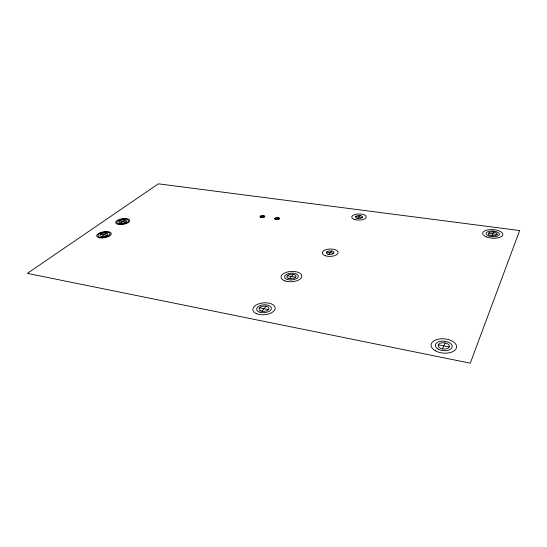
<?xml version="1.0" encoding="UTF-8"?>
<svg xmlns="http://www.w3.org/2000/svg" width="547" height="547" viewBox="0 0 547 547"><rect width="100%" height="100%" fill="white"/><g stroke="black" fill="none" stroke-linecap="round" stroke-linejoin="round"><path stroke-width="0.82" d="M442.489 348.89L445.108 342.887M491.938 235.702L493.531 232.051M328.788 254.389L331.544 250.977M357.834 218.438L360.138 215.58M261.945 311.147L266.136 306.224M289.643 278.635L293.226 274.43M278.081 217.569L276.016 219.593M263.49 215.525L261.37 217.521M101.612 236.454A4.109 1.682 -9.7 0 0 108.046 234.355A4.109 1.682 -9.7 0 0 102.364 233.425A4.109 1.682 -9.7 0 0 101.612 236.454L106.412 233.036M120.429 223.128A3.952 1.579 -8.8 0 0 126.569 221.159A3.952 1.579 -8.8 0 0 121.01 220.304A3.952 1.579 -8.8 0 0 120.429 223.128L124.914 219.935M488.355 233.289L497.141 234.458A4.472 1.901 3.9 0 0 491.22 232.01A4.472 1.901 3.9 0 0 489.873 235.176A4.472 1.901 3.9 0 0 497.141 234.458M355.659 216.557L362.333 217.453M264.645 216.831L260.228 216.209M274.806 218.26L279.298 218.896M326.593 252.119L333.773 253.24M119.478 221.022L125.878 222.027M100.751 234.191L107.287 235.285M287.373 275.818L295.681 277.254M259.716 307.879L268.338 309.561M438.332 344.801L449.313 346.955A5.661 3.159 5.2 0 0 442.174 342.757A5.661 3.159 5.2 0 0 439.959 347.967A5.661 3.159 5.2 0 0 449.313 346.955M519.65 230.56L470.283 363.174L27.35 273.384L158.343 183.826L519.65 230.56M260.823 310.935A4.957 2.626 -4.7 0 0 268.885 308.911A4.957 2.626 -4.7 0 0 262.341 306.354A4.957 2.626 -4.7 0 0 260.823 310.935M288.584 278.45A4.622 2.284 -3.3 0 0 296.009 276.666A4.622 2.284 -3.3 0 0 289.746 274.485A4.622 2.284 -3.3 0 0 288.584 278.45M256.858 313.8A11.213 5.942 -4.7 0 0 275.038 309.158A11.213 5.942 -4.7 0 0 260.153 303.435A11.213 5.942 -4.7 0 0 256.858 313.8M259.237 312.057A7.439 3.945 -4.7 0 0 271.319 309.007A7.439 3.945 -4.7 0 0 261.48 305.185A7.439 3.945 -4.7 0 0 259.237 312.057M486.324 236.872A10.113 4.287 3.9 0 0 502.72 235.196A10.113 4.287 3.9 0 0 489.264 229.692A10.113 4.287 3.9 0 0 486.324 236.872M285.035 280.939A10.448 5.162 -3.3 0 0 301.787 276.85A10.448 5.162 -3.3 0 0 287.537 271.968A10.448 5.162 -3.3 0 0 285.035 280.939M435.2 350.709A12.793 7.145 5.2 0 0 456.294 348.323A12.793 7.145 5.2 0 0 440.048 338.901A12.793 7.145 5.2 0 0 435.2 350.709M119.314 223.942A5.928 2.366 -8.8 0 0 128.518 220.974A5.928 2.366 -8.8 0 0 120.162 219.703A5.928 2.366 -8.8 0 0 119.314 223.942M100.422 237.323A6.167 2.516 -9.7 0 0 110.063 234.164A6.167 2.516 -9.7 0 0 101.53 232.776A6.167 2.516 -9.7 0 0 100.422 237.323M287.168 279.428A6.933 3.426 -3.3 0 0 298.3 276.741A6.933 3.426 -3.3 0 0 288.878 273.479A6.933 3.426 -3.3 0 0 287.168 279.428M438.058 349.041A8.485 4.738 5.2 0 0 452.075 347.495A8.485 4.738 5.2 0 0 441.34 341.219A8.485 4.738 5.2 0 0 438.058 349.041M99.711 237.849A7.398 3.022 -9.7 0 0 111.273 234.048A7.398 3.022 -9.7 0 0 101.017 232.393A7.398 3.022 -9.7 0 0 99.711 237.849M118.651 224.427A7.118 2.838 -8.8 0 0 129.687 220.865A7.118 2.838 -8.8 0 0 119.649 219.347A7.118 2.838 -8.8 0 0 118.651 224.427M354.982 219.641A7.261 3.07 -0.9 0 0 366.244 217.132A7.261 3.07 -0.9 0 0 355.769 214.321A7.261 3.07 -0.9 0 0 354.982 219.641M325.588 255.825A7.911 3.692 -1.7 0 0 338.053 252.878A7.911 3.692 -1.7 0 0 326.901 249.432A7.911 3.692 -1.7 0 0 325.588 255.825M357.027 218.28A3.528 1.491 -0.9 0 0 362.511 217.063A3.528 1.491 -0.9 0 0 357.437 215.689A3.528 1.491 -0.9 0 0 357.027 218.28M260.844 217.412A2.455 1.032 -4.3 0 0 264.844 216.564A2.455 1.032 -4.3 0 0 261.616 215.6A2.455 1.032 -4.3 0 0 260.844 217.412M327.926 254.191A3.843 1.791 -1.7 0 0 333.998 252.776A3.843 1.791 -1.7 0 0 328.597 251.087A3.843 1.791 -1.7 0 0 327.926 254.191M488.457 235.839A6.708 2.844 3.9 0 0 499.349 234.752A6.708 2.844 3.9 0 0 490.447 231.087A6.708 2.844 3.9 0 0 488.457 235.839M275.476 219.477A2.475 1.053 -3.8 0 0 279.49 218.622A2.475 1.053 -3.8 0 0 276.187 217.644A2.475 1.053 -3.8 0 0 275.476 219.477"/></g></svg>
